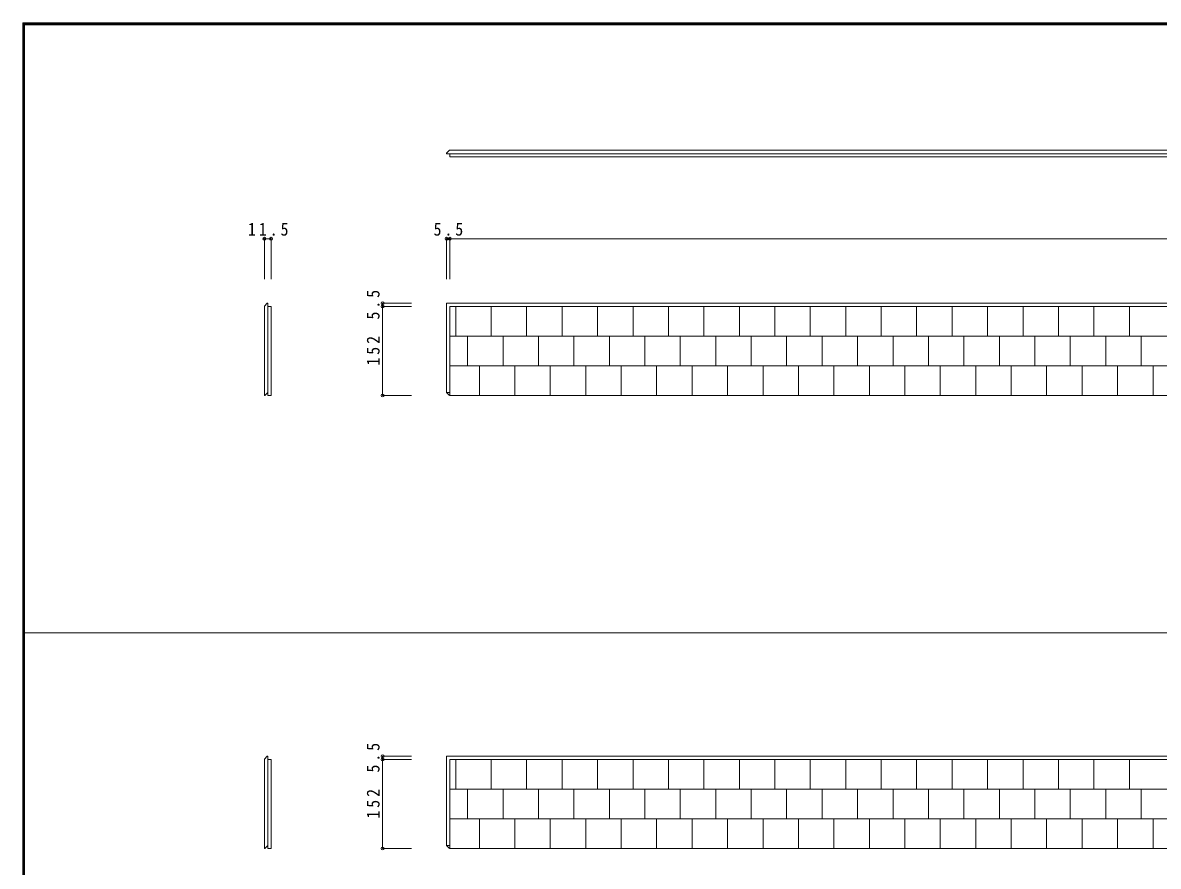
# Model space of a CAD drawing. Units: millimetres at full size, sheet at 1:10. Extents: x -1947 to 1953, y -1436 to 1392.
# Drawn here: x -1947 to -6, y -50 to 1392 of the extents above; entities that cross this region are included whole.
import ezdxf

# ---------------------------------------------------------------- set-up
doc = ezdxf.new("R2010")
doc.units = ezdxf.units.MM
doc.header["$LTSCALE"] = 10
doc.header["$PDMODE"] = 32
doc.header["$PDSIZE"] = 5
doc.layers.add('3-0', color=7, linetype='Continuous', lineweight=18)
doc.layers.add('F-1', color=6, linetype='Continuous', lineweight=18)
doc.styles.add('ＭＳ ゴシック', font='')
doc.styles.get('ＭＳ ゴシック').set_extended_font_data('MS Gothic')

msp = doc.modelspace()

# ---------------------------------------------------------------- linework, layer by layer
at = {"layer": '3-0'}
for p, q in [((-1217.14, 1173.8), (1510.36, 1173.8)), ((-1216.64, 1164.92), (-1216.64, 1167.8)), ((-1216.64, 1164.92), (-1216.64, 1162.3)), ((1510.36, 1162.3), (-1216.64, 1162.3)), ((-1222.14, 912.3), (-1222.14, 759.8)), ((-1222.14, 912.3), (1505.36, 912.3)), ((-1533.64, 907.3), (-1533.64, 754.8)), ((-1524.75, 906.8), (-1527.64, 906.8)), ((-1524.75, 906.8), (-1522.14, 906.8)), ((-1522.14, 754.8), (-1522.14, 906.8)), ((-1216.64, 906.8), (1510.36, 906.8)), ((-1216.64, 754.8), (-1216.64, 906.8)), ((-1206.54, 856.13), (-1206.54, 906.8)), ((-1145.94, 856.13), (-1145.94, 906.8)), ((-1085.34, 856.13), (-1085.34, 906.79)), ((-1024.74, 856.13), (-1024.74, 906.79)), ((-964.14, 856.13), (-964.14, 906.79)), ((-903.54, 856.13), (-903.54, 906.79)), ((-842.94, 856.13), (-842.94, 906.79)), ((-782.34, 856.13), (-782.34, 906.79)), ((-721.74, 856.13), (-721.74, 906.79)), ((-661.14, 856.13), (-661.14, 906.79)), ((-600.54, 856.13), (-600.54, 906.79)), ((-539.94, 856.13), (-539.94, 906.79)), ((-479.34, 856.13), (-479.34, 906.79)), ((-418.74, 856.13), (-418.74, 906.79)), ((-358.14, 856.13), (-358.14, 906.79)), ((-297.54, 856.13), (-297.54, 906.79)), ((-236.94, 856.13), (-236.94, 906.79)), ((-176.34, 856.13), (-176.34, 906.79)), ((-115.74, 856.13), (-115.74, 906.79)), ((-55.14, 856.13), (-55.14, 906.79)), ((-1216.64, 856.13), (1510.36, 856.13)), ((-1186.34, 805.46), (-1186.34, 856.13)), ((-1125.74, 805.46), (-1125.74, 856.12)), ((-1065.14, 805.46), (-1065.14, 856.12)), ((-1004.54, 805.46), (-1004.54, 856.12)), ((-943.94, 805.46), (-943.94, 856.12)), ((-883.34, 805.46), (-883.34, 856.12)), ((-822.74, 805.46), (-822.74, 856.12)), ((-762.14, 805.46), (-762.14, 856.12)), ((-701.54, 805.46), (-701.54, 856.12)), ((-640.94, 805.46), (-640.94, 856.12)), ((-580.34, 805.46), (-580.34, 856.12)), ((-519.74, 805.46), (-519.74, 856.12)), ((-459.14, 805.46), (-459.14, 856.12)), ((-398.54, 805.46), (-398.54, 856.12)), ((-337.94, 805.46), (-337.94, 856.12)), ((-277.34, 805.46), (-277.34, 856.12)), ((-216.74, 805.46), (-216.74, 856.12)), ((-156.14, 805.46), (-156.14, 856.12)), ((-95.54, 805.46), (-95.54, 856.12)), ((-34.94, 805.46), (-34.94, 856.12)), ((-1216.64, 805.46), (1510.36, 805.46)), ((-1166.14, 754.8), (-1166.14, 805.46)), ((-1105.54, 754.8), (-1105.54, 805.46)), ((-1044.94, 754.8), (-1044.94, 805.46)), ((-984.34, 754.8), (-984.34, 805.46)), ((-923.74, 754.8), (-923.74, 805.46)), ((-863.14, 754.8), (-863.14, 805.46)), ((-802.54, 754.8), (-802.54, 805.46)), ((-741.94, 754.8), (-741.94, 805.46)), ((-681.34, 754.8), (-681.34, 805.46)), ((-620.74, 754.8), (-620.74, 805.46)), ((-560.14, 754.8), (-560.14, 805.46)), ((-499.54, 754.8), (-499.54, 805.46)), ((-438.94, 754.8), (-438.94, 805.46)), ((-378.34, 754.8), (-378.34, 805.46)), ((-317.74, 754.8), (-317.74, 805.46)), ((-257.14, 754.8), (-257.14, 805.46)), ((-196.54, 754.8), (-196.54, 805.46)), ((-135.94, 754.8), (-135.94, 805.46)), ((-75.34, 754.8), (-75.34, 805.46)), ((-14.74, 754.8), (-14.74, 805.46)), ((-1222.14, 759.8), (-1216.64, 759.8)), ((-1222.14, 759.8), (-1217.14, 754.8)), ((-1216.64, 754.8), (1510.36, 754.8)), ((-1222.14, 138.3), (-1222.14, -14.2)), ((-1222.14, 138.3), (1505.36, 138.3)), ((-1533.64, 133.3), (-1533.64, -19.2)), ((-1524.75, 132.8), (-1527.64, 132.8)), ((-1524.75, 132.8), (-1522.14, 132.8)), ((-1522.14, -19.2), (-1522.14, 132.8)), ((-1216.64, 132.8), (1510.36, 132.8)), ((-1216.64, -19.2), (-1216.64, 132.8)), ((-1206.54, 82.13), (-1206.54, 132.8)), ((-1145.94, 82.13), (-1145.94, 132.8)), ((-1085.34, 82.13), (-1085.34, 132.79)), ((-1024.74, 82.13), (-1024.74, 132.79)), ((-964.14, 82.13), (-964.14, 132.79)), ((-903.54, 82.13), (-903.54, 132.79)), ((-842.94, 82.13), (-842.94, 132.79)), ((-782.34, 82.13), (-782.34, 132.79)), ((-721.74, 82.13), (-721.74, 132.79)), ((-661.14, 82.13), (-661.14, 132.79)), ((-600.54, 82.13), (-600.54, 132.79)), ((-539.94, 82.13), (-539.94, 132.79)), ((-479.34, 82.13), (-479.34, 132.79)), ((-418.74, 82.13), (-418.74, 132.79)), ((-358.14, 82.13), (-358.14, 132.79)), ((-297.54, 82.13), (-297.54, 132.79)), ((-236.94, 82.13), (-236.94, 132.79)), ((-176.34, 82.13), (-176.34, 132.79)), ((-115.74, 82.13), (-115.74, 132.79)), ((-55.14, 82.13), (-55.14, 132.79)), ((-1216.64, 82.13), (1510.36, 82.13)), ((-1186.34, 31.46), (-1186.34, 82.13)), ((-1125.74, 31.46), (-1125.74, 82.12)), ((-1065.14, 31.46), (-1065.14, 82.12)), ((-1004.54, 31.46), (-1004.54, 82.12)), ((-943.94, 31.46), (-943.94, 82.12)), ((-883.34, 31.46), (-883.34, 82.12)), ((-822.74, 31.46), (-822.74, 82.12)), ((-762.14, 31.46), (-762.14, 82.12)), ((-701.54, 31.46), (-701.54, 82.12)), ((-640.94, 31.46), (-640.94, 82.12)), ((-580.34, 31.46), (-580.34, 82.12)), ((-519.74, 31.46), (-519.74, 82.12)), ((-459.14, 31.46), (-459.14, 82.12)), ((-398.54, 31.46), (-398.54, 82.12)), ((-337.94, 31.46), (-337.94, 82.12)), ((-277.34, 31.46), (-277.34, 82.12)), ((-216.74, 31.46), (-216.74, 82.12)), ((-156.14, 31.46), (-156.14, 82.12)), ((-95.54, 31.46), (-95.54, 82.12)), ((-34.94, 31.46), (-34.94, 82.12)), ((-1216.64, 31.46), (1510.36, 31.46)), ((-1166.14, -19.2), (-1166.14, 31.46)), ((-1105.54, -19.2), (-1105.54, 31.46)), ((-1044.94, -19.2), (-1044.94, 31.46)), ((-984.34, -19.2), (-984.34, 31.46)), ((-923.74, -19.2), (-923.74, 31.46)), ((-863.14, -19.2), (-863.14, 31.46)), ((-802.54, -19.2), (-802.54, 31.46)), ((-741.94, -19.2), (-741.94, 31.46)), ((-681.34, -19.2), (-681.34, 31.46)), ((-620.74, -19.2), (-620.74, 31.46)), ((-560.14, -19.2), (-560.14, 31.46)), ((-499.54, -19.2), (-499.54, 31.46)), ((-438.94, -19.2), (-438.94, 31.46)), ((-378.34, -19.2), (-378.34, 31.46)), ((-317.74, -19.2), (-317.74, 31.46)), ((-257.14, -19.2), (-257.14, 31.46)), ((-196.54, -19.2), (-196.54, 31.46)), ((-135.94, -19.2), (-135.94, 31.46)), ((-75.34, -19.2), (-75.34, 31.46)), ((-14.74, -19.2), (-14.74, 31.46)), ((-1222.14, -14.2), (-1216.64, -14.2)), ((-1222.14, -14.2), (-1217.14, -19.2)), ((-1216.64, -19.2), (1510.36, -19.2))]:
    msp.add_line(p, q, dxfattribs=at)
at = {"layer": '3-0', "color": 3}
for p, q in [((-1533.64, 1022.56), (-1522.14, 1022.56)), ((-1222.14, 1022.56), (-1216.64, 1022.56)), ((-1216.64, 1022.56), (1510.36, 1022.56)), ((-1331.45, 912.3), (-1331.45, 906.8)), ((-1331.45, 906.8), (-1331.45, 754.8)), ((-1331.45, 138.3), (-1331.45, 132.8)), ((-1331.45, 132.8), (-1331.45, -19.2))]:
    msp.add_line(p, q, dxfattribs=at)
at = {"layer": '3-0', "color": 4}
for p, q in [((-1533.64, 1022.56), (-1533.64, 953.52)), ((-1522.14, 1022.56), (-1522.14, 953.52)), ((-1222.14, 1022.56), (-1222.14, 953.52)), ((-1216.64, 1022.56), (-1216.64, 953.52)), ((-1331.45, 912.3), (-1282.24, 912.3)), ((-1331.45, 906.8), (-1282.24, 906.8)), ((-1331.45, 754.8), (-1282.24, 754.8)), ((-1331.45, 138.3), (-1282.24, 138.3)), ((-1331.45, 132.8), (-1282.24, 132.8)), ((-1331.45, -19.2), (-1282.24, -19.2))]:
    msp.add_line(p, q, dxfattribs=at)
at = {"layer": '3-0'}
for points in [[(-1222.14, 1167.8), (-1222.14, 1168.8), (-1217.14, 1173.8)], [(-1222.14, 1167.8), (1510.36, 1167.8), (1510.36, 1162.3)], [(-1527.64, 912.3), (-1528.64, 912.3), (-1533.64, 907.3)], [(-1527.64, 912.3), (-1527.64, 754.8), (-1522.14, 754.8)], [(-1533.64, 754.8), (-1532.64, 754.8), (-1527.64, 759.8)], [(-1527.64, 138.3), (-1528.64, 138.3), (-1533.64, 133.3)], [(-1527.64, 138.3), (-1527.64, -19.2), (-1522.14, -19.2)], [(-1533.64, -19.2), (-1532.64, -19.2), (-1527.64, -14.2)]]:
    msp.add_lwpolyline(points, dxfattribs=at)
at = {"layer": '3-0', "color": 3}
for p in [(-1533.64, 1022.56), (-1522.14, 1022.56), (-1222.14, 1022.56), (-1216.64, 1022.56), (-1331.45, 912.3), (-1331.45, 906.8), (-1331.45, 754.8), (-1331.45, 138.3), (-1331.45, 132.8), (-1331.45, -19.2)]:
    msp.add_point(p, dxfattribs=at)
at = {"layer": 'F-1'}
for p, q in [((-1946.69, 1391.67), (-1946.69, -1401.67)), ((-1946.69, 1391.67), (1953.31, 1391.67)), ((-1946.69, 1390), (1953.31, 1390)), ((-1946.69, 1388.33), (1953.31, 1388.33)), ((-1945.03, 1391.67), (-1945.03, -1401.67)), ((-1943.36, 1391.67), (-1943.36, -1401.67)), ((-1946.69, 349.3), (1953.31, 349.3))]:
    msp.add_line(p, q, dxfattribs=at)

# ---------------------------------------------------------------- texts
at = {"layer": '3-0', "char_height": 21.99, "attachment_point": 7, "style": 'ＭＳ ゴシック'}
for s, insert in [('\\T1.38;\\W0.9;11.5', (-1561.64, 1027.56)), ('\\T1.38;\\W0.9;5.5', (-1244.39, 1027.56))]:
    msp.add_mtext(s, dxfattribs=dict(at, insert=insert))
at = {"layer": '3-0', "char_height": 21.99, "attachment_point": 7, "rotation": 90, "style": 'ＭＳ ゴシック'}
for s, insert in [('\\T1.38;\\W0.9;5.5', (-1336.45, 884.55)), ('\\T1.38;\\W0.9;152', (-1336.45, 805.8)), ('\\T1.38;\\W0.9;5.5', (-1336.45, 110.55)), ('\\T1.38;\\W0.9;152', (-1336.45, 31.8))]:
    msp.add_mtext(s, dxfattribs=dict(at, insert=insert))

doc.saveas('drawing.dxf')
